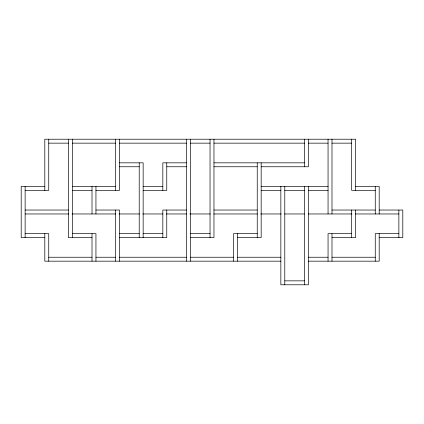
<?xml version="1.0" encoding="UTF-8"?>
<svg xmlns="http://www.w3.org/2000/svg" width="424" height="424" viewBox="0 0 424 424"><rect width="100%" height="100%" fill="white"/><g stroke="black" fill="none" stroke-linecap="round" stroke-linejoin="round"><path stroke-width="0.64" d="M48.739 143.153L68.407 143.153M72.34 143.153L115.614 143.153M119.552 143.153L186.428 143.153M190.365 143.153L210.034 143.153M213.966 143.153L304.448 143.153M308.386 143.153L328.054 143.153M331.987 143.153L351.66 143.153M119.552 162.827L143.153 162.827L143.153 237.573M186.428 162.827L162.827 162.827L162.827 190.365M213.966 162.827L304.448 162.827M119.552 166.759L139.22 166.759M166.759 166.759L186.428 166.759M213.966 166.759L257.241 166.759M261.173 166.759L308.386 166.759L308.386 139.22M44.806 186.428L21.2 186.428L21.2 237.573L44.806 237.573M72.34 186.428L115.614 186.428M143.153 186.428L162.827 186.428M261.173 186.428L328.054 186.428M355.593 186.428L379.194 186.428L379.194 213.966M25.133 190.365L48.739 190.365L48.739 139.22M72.34 190.365L92.013 190.365M95.946 190.365L119.552 190.365L119.552 139.22M143.153 190.365L166.759 190.365L166.759 162.827M261.173 190.365L280.847 190.365M284.78 190.365L304.448 190.365M308.386 190.365L328.054 190.365M375.261 190.365L351.66 190.365L351.66 139.22M25.133 210.034L68.407 210.034M95.946 210.034L119.552 210.034L119.552 261.173M186.428 210.034L162.827 210.034L162.827 237.573M213.966 210.034L257.241 210.034M331.987 210.034L375.261 210.034M379.194 210.034L402.8 210.034L402.8 237.573L379.194 237.573M25.133 213.966L68.762 213.966M72.069 213.966L115.747 213.966M119.059 213.966L139.576 213.966M142.809 213.966L162.954 213.966M166.182 213.966L186.56 213.966M189.841 213.966L210.383 213.966M213.696 213.966L257.49 213.966M260.681 213.966L281.197 213.966M284.509 213.966L304.363 213.966M308.333 213.966L352.01 213.966M355.317 213.966L398.867 213.966M25.133 233.635L48.739 233.635L48.739 261.173M72.34 233.635L95.946 233.635L95.946 261.173M119.552 233.635L139.22 233.635M143.153 233.635L162.827 233.635M190.365 233.635L210.034 233.635M257.241 233.635L233.635 233.635L233.635 261.173M351.66 233.635L328.054 233.635L328.054 261.173M398.867 233.635L375.261 233.635L375.261 261.173M92.013 237.573L68.407 237.573L68.407 139.22M119.552 237.573L166.759 237.573L166.759 210.034M190.365 237.573L213.966 237.573L213.966 139.22M237.573 237.573L261.173 237.573L261.173 162.827M331.987 237.573L355.593 237.573L355.593 210.034M48.739 257.241L92.013 257.241M95.946 257.241L115.614 257.241M119.552 257.241L186.428 257.241M190.365 257.241L233.635 257.241M237.573 257.241L280.847 257.241M308.386 257.241L328.054 257.241M331.987 257.241L375.261 257.241M280.847 261.173L44.806 261.173L44.806 233.635M308.386 261.173L379.194 261.173L379.194 233.635M284.78 280.847L304.448 280.847M398.867 210.034L398.867 237.573M375.261 186.428L375.261 213.966M355.593 190.365L355.593 139.22L44.806 139.22L44.806 190.535M351.66 210.034L351.66 237.573M331.987 139.22L331.987 213.966M331.987 233.635L331.987 261.173M328.054 139.22L328.054 213.966M308.386 186.428L308.386 284.78L280.847 284.78L280.847 186.428M304.448 139.22L304.448 166.759M304.448 186.428L304.448 284.78M284.78 186.428L284.78 284.78M257.241 162.827L257.241 237.573M237.573 233.635L237.573 261.173M210.034 139.22L210.034 237.573M190.365 139.22L190.365 261.173M186.428 139.22L186.428 261.173M139.22 162.827L139.22 237.573M115.614 139.22L115.614 190.365M115.614 210.034L115.614 261.173M95.946 186.428L95.946 213.966M92.013 186.428L92.013 213.966M92.013 233.635L92.013 261.173M72.34 139.22L72.34 237.573M25.133 186.428L25.133 237.573"/></g></svg>
